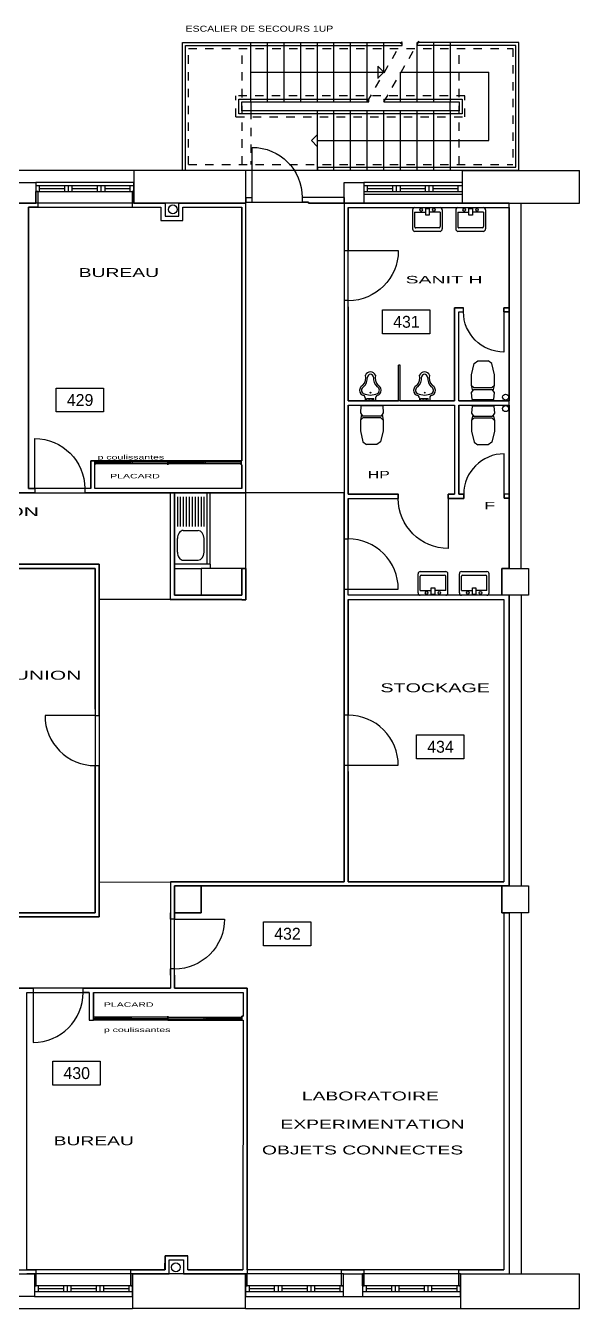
# Model space of a CAD drawing. Extents: x -18.1 to 64.5, y -16.7 to 10.4.
# Drawn here: x 26.16 to 35.48, y -11.18 to 10.39 of the extents above; entities that cross this region are included whole.
import ezdxf

# ---------------------------------------------------------------- set-up
doc = ezdxf.new("R2010")
doc.units = 0
doc.header["$MEASUREMENT"] = 0
doc.linetypes.add('_DASHED', pattern=[0.282222, 0.141111, -0.141111])
doc.linetypes.add('TRAIT_PLEIN', pattern=[0])
for name, color, linetype in [('CLOIS4', 2, 'TRAIT_PLEIN'), ('ESCALIERS', 3, 'TRAIT_PLEIN'), ('MURS', 7, 'TRAIT_PLEIN'), ('PORTE', 3, 'TRAIT_PLEIN'), ('SANITAIRE', 6, 'TRAIT_PLEIN'), ('SPACES', 150, 'TRAIT_PLEIN'), ('TEXTES', 6, 'TRAIT_PLEIN'), ('VITRE', 1, 'TRAIT_PLEIN')]:
    doc.layers.add(name, color=color, linetype=linetype)

msp = doc.modelspace()

# ---------------------------------------------------------------- linework, layer by layer
at = {"layer": 'CLOIS4'}
for p, q in [((26.361, 7.599), (26.331, 7.599)), ((26.331, 7.404), (26.331, 7.599)), ((26.361, 7.599), (26.361, 7.337)), ((27.981, 7.599), (27.951, 7.599)), ((27.951, 7.599), (27.951, 7.337)), ((27.981, 7.599), (27.981, 7.404)), ((26.011, 7.404), (26.331, 7.404)), ((26.204, 7.337), (26.206, 2.604)), ((26.361, 7.337), (26.204, 7.337)), ((26.361, 7.337), (27.951, 7.337)), ((27.951, 7.337), (28.436, 7.337)), ((27.981, 7.404), (28.506, 7.404)), ((28.436, 7.337), (28.436, 7.114)), ((28.506, 7.404), (28.506, 7.184)), ((28.735, 7.184), (28.735, 7.404)), ((28.735, 7.404), (29.866, 7.404)), ((28.805, 7.114), (28.805, 7.337)), ((28.805, 7.337), (29.796, 7.337)), ((29.796, 3.074), (29.796, 7.337)), ((29.866, 7.499), (29.971, 7.499)), ((29.866, 7.499), (29.866, 7.42)), ((29.866, 7.42), (29.971, 7.42)), ((29.866, 2.534), (29.866, 7.404)), ((29.971, 7.42), (29.971, 7.499)), ((30.917, 7.499), (30.812, 7.499)), ((30.812, 7.499), (30.812, 7.42)), ((30.917, 7.42), (30.812, 7.42)), ((31.516, 7.499), (30.917, 7.499)), ((30.917, 7.404), (30.917, 7.42)), ((31.851, 7.404), (30.917, 7.404)), ((31.516, 7.499), (31.516, 6.605)), ((31.516, 7.499), (31.516, 7.404)), ((34.296, 7.404), (31.851, 7.404)), ((34.296, 7.329), (34.296, 7.404)), ((28.506, 7.184), (28.735, 7.184)), ((31.587, 7.329), (31.587, 6.709)), ((31.587, 7.329), (34.296, 7.329)), ((28.436, 7.114), (28.805, 7.114)), ((31.587, 6.709), (31.587, 6.605)), ((31.516, 6.605), (31.587, 6.605)), ((31.517, 5.764), (31.517, 1.756)), ((31.587, 5.764), (31.517, 5.764)), ((31.587, 5.659), (31.587, 5.764)), ((31.587, 5.659), (31.587, 4.079)), ((33.376, 4.079), (33.376, 5.644)), ((33.376, 5.644), (33.526, 5.644)), ((33.526, 5.579), (33.526, 5.644)), ((34.206, 5.579), (34.206, 5.644)), ((34.206, 5.644), (34.296, 5.644)), ((34.296, 5.644), (34.296, 5.579)), ((33.446, 4.079), (33.446, 5.579)), ((33.446, 5.579), (33.526, 5.579)), ((34.296, 5.579), (34.206, 5.579)), ((32.462, 4.677), (32.432, 4.677)), ((32.432, 4.079), (32.432, 4.677)), ((32.462, 4.079), (32.462, 4.677)), ((31.587, 4.079), (32.432, 4.079)), ((31.587, 4.009), (31.587, 2.509)), ((31.587, 4.009), (33.376, 4.009)), ((32.462, 4.079), (33.376, 4.079)), ((33.376, 4.009), (33.376, 2.509)), ((33.446, 4.079), (34.296, 4.079)), ((33.446, 4.009), (34.296, 4.009)), ((33.446, 4.009), (33.446, 2.509)), ((34.296, 4.009), (34.296, 4.079)), ((27.253, 3.074), (27.323, 3.074)), ((27.253, 2.604), (27.253, 3.074)), ((27.323, 3.074), (27.323, 3.004)), ((29.783, 3.074), (29.796, 3.074)), ((29.783, 3.004), (29.783, 3.074)), ((27.323, 2.604), (27.323, 3.004)), ((29.783, 3.004), (29.796, 3.004)), ((29.796, 2.604), (29.796, 3.004)), ((26.208, 2.604), (26.206, 2.604)), ((26.206, 2.604), (26.312, 2.604)), ((26.208, 2.604), (26.312, 2.604)), ((26.312, 2.604), (26.312, 2.534)), ((27.253, 2.604), (27.153, 2.604)), ((27.153, 2.604), (27.153, 2.534)), ((29.796, 2.604), (27.323, 2.604)), ((26.312, 2.534), (26.031, 2.534)), ((26.208, 2.534), (26.136, 2.534)), ((27.258, 2.534), (27.153, 2.534)), ((29.796, 2.534), (27.258, 2.534)), ((28.661, 2.528), (28.591, 2.528)), ((28.591, 2.528), (28.591, 0.742)), ((28.661, 2.528), (28.661, 0.812)), ((29.866, 2.534), (29.796, 2.534)), ((31.587, 2.509), (32.43, 2.509)), ((31.587, 2.439), (31.587, 1.861)), ((31.587, 2.439), (32.325, 2.439)), ((32.325, 2.439), (32.43, 2.439)), ((32.43, 2.439), (32.43, 2.509)), ((33.27, 2.509), (33.376, 2.509)), ((33.27, 2.439), (33.27, 2.509)), ((33.531, 2.439), (33.27, 2.439)), ((33.375, 2.509), (33.376, 2.509)), ((33.446, 2.509), (33.446, 2.509)), ((33.446, 2.509), (33.531, 2.509)), ((33.531, 2.509), (33.531, 2.439)), ((34.296, 2.509), (34.211, 2.509)), ((34.211, 2.509), (34.211, 2.445)), ((34.296, 2.445), (34.211, 2.445)), ((34.296, 2.509), (34.296, 2.445)), ((31.587, 1.756), (31.517, 1.756)), ((31.587, 1.861), (31.587, 1.756)), ((27.396, 1.334), (20.439, 1.334)), ((27.396, -1.106), (27.396, 1.334)), ((29.261, 1.334), (29.261, 1.264)), ((27.326, 1.264), (24.825, 1.264)), ((27.326, -1.106), (27.326, 1.264)), ((29.866, 1.264), (29.111, 1.264)), ((29.796, 0.812), (29.796, 1.264)), ((29.796, 1.264), (29.866, 1.264)), ((29.866, 0.735), (29.866, 1.264)), ((31.517, 0.811), (31.517, 0.916)), ((31.517, 0.916), (31.587, 0.916)), ((31.587, 0.814), (31.587, 0.916)), ((28.591, 0.742), (29.796, 0.742)), ((28.661, 0.812), (29.796, 0.812)), ((29.796, 0.735), (29.796, 0.742)), ((29.796, 0.735), (29.866, 0.735)), ((31.517, 0.811), (31.517, -1.101)), ((34.296, 0.814), (31.587, 0.814)), ((31.587, 0.741), (31.587, -1.101)), ((31.587, 0.741), (34.206, 0.741)), ((34.206, 0.741), (34.206, -4.006)), ((34.296, -4.076), (34.296, 0.814)), ((27.326, -1.106), (27.326, -1.211)), ((27.326, -1.211), (27.396, -1.211)), ((27.396, -1.211), (27.396, -1.106)), ((31.517, -1.101), (31.517, -1.206)), ((31.587, -1.206), (31.517, -1.206)), ((31.587, -1.101), (31.587, -1.206)), ((27.326, -2.156), (27.326, -2.051)), ((27.326, -2.051), (27.396, -2.051)), ((27.326, -4.526), (27.326, -2.156)), ((27.396, -2.156), (27.396, -2.051)), ((27.396, -4.596), (27.396, -2.156)), ((31.517, -2.151), (31.517, -2.047)), ((31.517, -2.047), (31.587, -2.047)), ((31.517, -2.151), (31.517, -4.006)), ((31.587, -2.151), (31.587, -2.047)), ((31.587, -2.151), (31.587, -4.006)), ((28.594, -4.006), (31.517, -4.006)), ((28.594, -4.006), (28.594, -4.526)), ((34.296, -4.076), (28.661, -4.076)), ((28.661, -4.076), (28.661, -4.631)), ((31.587, -4.006), (34.206, -4.006)), ((24.825, -4.526), (27.326, -4.526)), ((28.594, -4.631), (28.594, -4.526)), ((20.442, -4.596), (27.396, -4.596)), ((28.661, -4.631), (28.594, -4.631)), ((34.296, -4.535), (34.206, -4.535)), ((34.206, -4.535), (34.206, -10.526)), ((34.296, -4.535), (34.296, -10.596)), ((28.664, -5.471), (28.594, -5.471)), ((28.594, -5.576), (28.594, -5.471)), ((28.594, -5.576), (28.594, -5.796)), ((28.664, -5.576), (28.664, -5.471)), ((28.664, -5.576), (28.664, -5.796)), ((26.008, -5.796), (26.285, -5.796)), ((26.285, -5.796), (26.285, -5.866)), ((27.126, -5.796), (28.594, -5.796)), ((27.126, -5.866), (27.126, -5.796)), ((28.664, -5.796), (29.886, -5.796)), ((29.886, -5.796), (29.886, -10.596)), ((26.181, -10.526), (26.181, -5.866)), ((26.181, -5.866), (26.285, -5.866)), ((27.229, -5.866), (27.126, -5.866)), ((27.229, -5.866), (27.229, -6.334)), ((27.299, -5.866), (29.816, -5.866)), ((27.299, -5.866), (27.299, -6.264)), ((29.816, -5.866), (29.816, -6.264)), ((27.229, -6.334), (27.299, -6.334)), ((27.299, -6.264), (27.299, -6.264)), ((27.299, -6.264), (27.299, -6.334)), ((29.799, -6.264), (29.816, -6.264)), ((29.799, -6.334), (29.799, -6.264)), ((29.799, -6.334), (29.816, -6.334)), ((29.816, -6.334), (29.815, -10.526)), ((28.503, -10.528), (28.504, -10.291)), ((28.504, -10.291), (28.886, -10.291)), ((28.888, -10.526), (28.888, -10.291)), ((25.956, -10.526), (26.336, -10.526)), ((27.929, -10.526), (26.336, -10.526)), ((26.336, -10.796), (26.336, -10.526)), ((27.926, -10.528), (28.503, -10.528)), ((27.926, -10.796), (27.926, -10.528)), ((28.574, -10.361), (28.816, -10.361)), ((28.574, -10.597), (28.574, -10.361)), ((28.816, -10.361), (28.816, -10.596)), ((28.888, -10.526), (29.815, -10.526)), ((31.476, -10.526), (29.888, -10.526)), ((31.476, -10.526), (31.856, -10.526)), ((31.476, -10.796), (31.476, -10.526)), ((33.446, -10.526), (31.856, -10.526)), ((31.856, -10.796), (31.856, -10.526)), ((33.446, -10.796), (33.446, -10.526)), ((33.446, -10.526), (34.206, -10.526)), ((25.986, -10.596), (26.306, -10.596)), ((26.306, -10.596), (26.306, -10.796)), ((27.956, -10.796), (27.956, -10.596)), ((27.956, -10.596), (28.574, -10.597)), ((28.504, -10.597), (28.574, -10.597)), ((28.816, -10.596), (29.856, -10.596)), ((29.856, -10.596), (29.856, -10.796)), ((29.886, -10.796), (29.886, -10.602)), ((31.506, -10.596), (31.826, -10.596)), ((31.506, -10.796), (31.506, -10.596)), ((31.826, -10.796), (31.826, -10.596)), ((33.476, -10.796), (33.476, -10.596)), ((33.476, -10.596), (34.296, -10.596)), ((26.306, -10.796), (26.336, -10.796)), ((27.926, -10.796), (27.956, -10.796)), ((29.856, -10.796), (29.886, -10.796)), ((31.476, -10.796), (31.506, -10.796)), ((31.826, -10.796), (31.856, -10.796)), ((33.446, -10.796), (33.476, -10.796))]:
    msp.add_line(p, q, dxfattribs=at)
for centre, major_axis, start_param, end_param in [((34.235, 4.142), (0.0354, 0.0354), 0.785398, 7.068583), ((34.235, 3.949), (0.0354, 0.0354), 0.785398, 7.068583), ((28.686, -10.486), (-0.053, 0.053), -0.785398, 5.497787)]:
    msp.add_ellipse(centre, major_axis=major_axis, ratio=1, start_param=start_param, end_param=end_param, dxfattribs=at)
at = {"layer": 'ESCALIERS'}
for p, q in [((28.798, 10.104), (32.493, 10.104)), ((28.798, 7.956), (28.798, 10.104)), ((28.848, 10.054), (32.493, 10.054)), ((28.848, 7.956), (28.848, 10.054)), ((29.947, 9.104), (29.947, 10.104)), ((30.227, 9.104), (30.227, 10.104)), ((30.507, 9.104), (30.507, 10.104)), ((30.787, 9.104), (30.787, 10.104)), ((31.067, 9.104), (31.067, 10.104)), ((31.347, 9.104), (31.347, 10.104)), ((31.627, 9.104), (31.627, 10.104)), ((31.907, 9.104), (31.907, 10.104)), ((32.187, 9.604), (32.187, 10.104)), ((32.493, 10.054), (32.493, 10.104)), ((32.747, 9.104), (32.747, 10.104)), ((32.747, 10.104), (32.747, 10.054)), ((34.457, 10.104), (32.747, 10.104)), ((34.407, 10.054), (32.747, 10.054)), ((33.027, 9.104), (33.027, 10.104)), ((33.307, 9.104), (33.307, 10.104)), ((34.407, 8.006), (34.407, 10.054)), ((34.457, 7.956), (34.457, 10.104)), ((32.083, 9.708), (32.083, 9.5)), ((29.947, 9.604), (32.187, 9.604)), ((32.467, 9.104), (32.467, 9.604)), ((32.467, 9.604), (33.951, 9.604)), ((33.951, 8.454), (33.951, 9.604)), ((29.748, 9.154), (31.931, 9.154)), ((29.748, 8.904), (29.748, 9.154)), ((29.798, 9.104), (31.931, 9.104)), ((29.798, 8.954), (29.798, 9.104)), ((29.798, 8.954), (29.798, 9.104)), ((29.798, 9.104), (29.948, 9.104)), ((29.948, 9.104), (29.948, 8.954)), ((31.931, 9.104), (31.931, 9.154)), ((32.187, 9.154), (32.187, 9.104)), ((32.187, 9.154), (33.503, 9.154)), ((32.187, 9.104), (33.453, 9.104)), ((33.303, 8.954), (33.303, 9.104)), ((33.303, 9.104), (33.453, 9.104)), ((33.453, 9.104), (33.453, 8.954)), ((33.453, 9.104), (33.453, 8.954)), ((33.503, 9.154), (33.503, 8.904)), ((33.503, 8.904), (29.748, 8.904)), ((33.453, 8.954), (29.798, 8.954)), ((29.948, 8.954), (29.798, 8.954)), ((31.067, 7.954), (31.067, 8.954)), ((31.347, 7.954), (31.347, 8.954)), ((31.627, 7.954), (31.627, 8.954)), ((31.907, 7.954), (31.907, 8.954)), ((32.187, 7.954), (32.187, 8.954)), ((32.467, 7.954), (32.467, 8.954)), ((32.747, 7.954), (32.747, 8.954)), ((33.027, 7.954), (33.027, 8.954)), ((33.453, 8.954), (33.303, 8.954)), ((33.307, 7.954), (33.307, 8.954)), ((30.966, 8.454), (31.071, 8.558)), ((30.966, 8.454), (31.071, 8.349)), ((31.067, 8.454), (33.951, 8.454)), ((31.067, 8.006), (31.067, 7.956)), ((31.067, 8.006), (34.407, 8.006)), ((31.067, 7.956), (34.457, 7.956))]:
    msp.add_line(p, q, dxfattribs=at)
at = {"layer": 'ESCALIERS', "linetype": '_DASHED'}
for p, q in [((28.898, 10.004), (34.358, 10.004)), ((28.898, 8.054), (28.898, 10.004)), ((29.8, 8.053), (29.8, 10.004)), ((31.907, 9.104), (32.493, 10.119)), ((32.187, 9.104), (32.778, 10.128)), ((33.453, 8.054), (33.453, 10.004)), ((34.358, 10.004), (34.358, 8.054)), ((32.187, 9.604), (32.044, 9.747)), ((32.187, 9.604), (32.043, 9.46)), ((33.548, 9.208), (29.698, 9.208)), ((29.698, 8.854), (29.698, 9.208)), ((33.548, 8.854), (33.548, 9.208)), ((29.698, 8.854), (33.55, 8.854)), ((29.948, 8.954), (29.948, 8.053)), ((28.898, 8.054), (34.358, 8.054))]:
    msp.add_line(p, q, dxfattribs=at)
at = {"layer": 'MURS'}
for p, q in [((27.981, 7.954), (24.361, 7.954)), ((27.981, 7.954), (27.981, 7.404)), ((29.866, 7.954), (27.981, 7.954)), ((29.866, 7.399), (29.866, 7.954)), ((33.501, 7.954), (29.87, 7.954)), ((33.501, 7.954), (33.501, 7.404)), ((33.501, 7.954), (35.476, 7.954)), ((35.476, 7.404), (35.476, 7.954)), ((26.011, 7.749), (26.331, 7.749)), ((26.331, 7.749), (26.331, 7.404)), ((27.981, 7.749), (26.331, 7.749)), ((27.981, 7.404), (27.981, 7.749)), ((31.516, 7.749), (31.851, 7.749)), ((31.516, 7.404), (31.516, 7.749)), ((31.851, 7.749), (31.851, 7.404)), ((33.501, 7.749), (31.851, 7.749)), ((33.501, 7.549), (31.851, 7.549)), ((29.866, 7.404), (12.501, 7.404)), ((31.516, 7.404), (35.476, 7.404)), ((33.501, 7.404), (35.476, 7.404)), ((34.296, 1.264), (34.296, 7.404)), ((34.496, 1.264), (34.496, 7.404)), ((28.661, 0.814), (28.661, 1.264)), ((28.661, 1.264), (29.111, 1.264)), ((29.111, 1.264), (29.111, 0.814)), ((34.17, 0.814), (34.17, 1.264)), ((34.17, 1.264), (34.62, 1.264)), ((34.296, 1.264), (34.496, 1.264)), ((34.62, 1.264), (34.62, 0.814)), ((29.111, 0.814), (28.661, 0.814)), ((34.62, 0.814), (34.17, 0.814)), ((34.496, 0.814), (34.296, 0.814)), ((34.296, 0.814), (34.296, -4.076)), ((34.496, 0.814), (34.496, -4.076)), ((28.661, -4.526), (28.661, -4.076)), ((28.661, -4.076), (29.111, -4.076)), ((29.111, -4.076), (29.111, -4.526)), ((34.17, -4.526), (34.17, -4.076)), ((34.17, -4.076), (34.62, -4.076)), ((34.296, -4.076), (34.496, -4.076)), ((34.62, -4.076), (34.62, -4.526)), ((29.111, -4.526), (28.661, -4.526)), ((34.62, -4.526), (34.17, -4.526)), ((34.496, -4.525), (34.296, -4.525)), ((34.296, -4.525), (34.296, -10.596)), ((34.496, -4.525), (34.496, -10.596)), ((26.336, -10.526), (26.181, -10.526)), ((25.986, -10.596), (26.306, -10.596)), ((26.306, -10.596), (26.181, -10.596)), ((26.306, -10.596), (26.306, -10.976)), ((27.956, -10.596), (26.306, -10.596)), ((27.956, -10.596), (27.956, -11.176)), ((29.856, -10.596), (27.956, -10.596)), ((27.956, -10.976), (27.956, -10.596)), ((27.956, -10.976), (27.956, -10.596)), ((29.856, -11.176), (29.856, -10.596)), ((29.856, -10.596), (29.856, -10.976)), ((31.506, -10.596), (29.856, -10.596)), ((31.506, -10.596), (31.826, -10.596)), ((31.506, -10.976), (31.506, -10.596)), ((31.826, -10.596), (31.826, -10.976)), ((33.476, -10.596), (31.826, -10.596)), ((33.476, -10.976), (33.476, -10.596)), ((33.476, -10.596), (33.476, -11.176)), ((33.476, -10.596), (35.476, -10.596)), ((34.296, -10.596), (34.496, -10.596)), ((35.476, -11.176), (35.476, -10.596)), ((26.306, -10.976), (25.986, -10.976)), ((26.306, -10.976), (27.956, -10.976)), ((29.856, -10.976), (31.506, -10.976)), ((31.506, -10.976), (31.826, -10.976)), ((31.826, -10.976), (33.476, -10.976)), ((24.336, -11.176), (27.956, -11.176)), ((29.856, -11.176), (27.956, -11.176)), ((29.856, -11.176), (33.479, -11.176)), ((33.476, -11.176), (35.476, -11.176))]:
    msp.add_line(p, q, dxfattribs=at)
msp.add_ellipse((28.635, 7.298), major_axis=(-0.053, 0.053), ratio=1, start_param=-0.785398, end_param=5.497787, dxfattribs=at)
at = {"layer": 'PORTE'}
for p, q in [((29.971, 7.499), (29.971, 8.341)), ((31.587, 6.605), (32.428, 6.605)), ((34.206, 5.579), (34.206, 4.899)), ((26.312, 2.604), (26.312, 3.445)), ((28.553, 3.074), (27.323, 3.074)), ((28.553, 3.048), (27.323, 3.048)), ((28.553, 3.023), (27.323, 3.023)), ((27.351, 3.023), (27.351, 3.048)), ((27.925, 3.035), (27.351, 3.035)), ((27.925, 3.023), (27.925, 3.074)), ((27.952, 3.074), (27.952, 3.023)), ((28.526, 3.061), (27.952, 3.061)), ((28.526, 3.074), (28.526, 3.048)), ((28.553, 3.004), (28.553, 3.074)), ((28.553, 3.074), (28.553, 3.004)), ((29.783, 3.074), (28.553, 3.074)), ((29.783, 3.048), (28.553, 3.048)), ((29.783, 3.023), (28.553, 3.023)), ((28.581, 3.023), (28.581, 3.048)), ((29.155, 3.035), (28.581, 3.035)), ((29.155, 3.023), (29.155, 3.074)), ((29.182, 3.074), (29.182, 3.023)), ((29.756, 3.061), (29.182, 3.061)), ((29.756, 3.074), (29.756, 3.048)), ((34.211, 2.445), (34.211, 3.19)), ((33.27, 2.439), (33.27, 1.598)), ((31.587, 0.916), (32.428, 0.916)), ((27.326, -1.211), (26.485, -1.211)), ((31.587, -2.047), (32.428, -2.047)), ((28.661, -4.631), (29.505, -4.631)), ((26.285, -5.866), (26.285, -6.707)), ((28.549, -6.282), (27.299, -6.282)), ((28.549, -6.308), (27.299, -6.308)), ((28.549, -6.334), (27.299, -6.334)), ((27.327, -6.282), (27.327, -6.308)), ((27.91, -6.295), (27.327, -6.295)), ((27.91, -6.282), (27.91, -6.334)), ((27.938, -6.334), (27.938, -6.282)), ((28.521, -6.321), (27.938, -6.321)), ((28.521, -6.334), (28.521, -6.308)), ((28.549, -6.334), (28.549, -6.264)), ((28.549, -6.264), (28.549, -6.334)), ((28.549, -6.282), (29.799, -6.282)), ((28.549, -6.308), (29.799, -6.308)), ((28.549, -6.334), (29.799, -6.334)), ((28.577, -6.334), (28.577, -6.308)), ((28.577, -6.321), (29.16, -6.321)), ((29.16, -6.334), (29.16, -6.282)), ((29.188, -6.282), (29.188, -6.334)), ((29.188, -6.295), (29.771, -6.295)), ((29.771, -6.282), (29.771, -6.308))]:
    msp.add_line(p, q, dxfattribs=at)
at = {"layer": 'PORTE', "extrusion": (0, 0, -1)}
for centre, major_axis, start_param, end_param in [((29.971, 7.499), (0.595, 0.595), -0.785398, 0.785398), ((31.587, 6.605), (-0.595, 0.595), 2.356195, 3.926991), ((34.206, 5.579), (0.481, 0.481), 2.356195, 3.926991), ((26.312, 2.604), (0.595, 0.595), -0.785398, 0.785398), ((33.27, 2.439), (0.595, 0.595), 2.356195, 3.926991), ((28.664, -4.631), (0.595, 0.595), 0.785398, 2.356195)]:
    msp.add_ellipse(centre, major_axis=major_axis, ratio=1, start_param=start_param, end_param=end_param, dxfattribs=at)
at = {"layer": 'PORTE'}
for centre, major_axis, start_param, end_param in [((34.211, 2.509), (-0.481, 0.481), -0.785398, 0.785398), ((31.587, 0.916), (0.595, 0.595), 5.497787, 7.068584), ((27.326, -1.211), (-0.595, 0.595), 0.785398, 2.356195), ((31.587, -2.047), (0.595, 0.595), 5.497787, 7.068584), ((26.285, -5.866), (-0.595, 0.595), 2.356195, 3.926991)]:
    msp.add_ellipse(centre, major_axis=major_axis, ratio=1, start_param=start_param, end_param=end_param, dxfattribs=at)
at = {"layer": 'SANITAIRE'}
for p, q in [((32.669, 7.289), (32.669, 6.969)), ((32.704, 7.329), (33.133, 7.329)), ((32.704, 7.249), (32.704, 7.009)), ((32.704, 7.249), (32.89, 7.249)), ((32.89, 7.201), (32.89, 7.313)), ((32.89, 7.313), (32.947, 7.313)), ((32.947, 7.201), (32.89, 7.201)), ((32.947, 7.313), (32.947, 7.201)), ((33.133, 7.249), (32.947, 7.249)), ((33.133, 7.249), (33.133, 7.009)), ((33.169, 7.289), (33.169, 6.969)), ((33.397, 7.289), (33.397, 6.969)), ((33.432, 7.329), (33.861, 7.329)), ((33.432, 7.249), (33.432, 7.009)), ((33.432, 7.249), (33.618, 7.249)), ((33.618, 7.201), (33.618, 7.313)), ((33.618, 7.313), (33.675, 7.313)), ((33.675, 7.201), (33.618, 7.201)), ((33.675, 7.313), (33.675, 7.201)), ((33.861, 7.249), (33.675, 7.249)), ((33.861, 7.249), (33.861, 7.009)), ((33.897, 7.289), (33.897, 6.969)), ((33.133, 6.929), (32.704, 6.929)), ((33.115, 6.989), (32.722, 6.989)), ((33.861, 6.929), (33.432, 6.929)), ((33.843, 6.989), (33.45, 6.989)), ((33.706, 4.705), (33.767, 4.751)), ((33.767, 4.751), (33.942, 4.751)), ((34.002, 4.705), (33.942, 4.751)), ((33.663, 4.518), (33.706, 4.705)), ((34.045, 4.518), (34.002, 4.705)), ((33.663, 4.339), (33.663, 4.518)), ((33.681, 4.246), (33.663, 4.339)), ((33.663, 4.339), (33.701, 4.302)), ((34.045, 4.339), (34.008, 4.302)), ((34.027, 4.246), (34.045, 4.339)), ((34.045, 4.339), (34.045, 4.518)), ((31.872, 4.128), (31.872, 4.079)), ((31.899, 4.079), (31.899, 4.122)), ((31.899, 4.122), (32.02, 4.122)), ((31.932, 4.122), (31.932, 4.079)), ((31.987, 4.122), (31.987, 4.079)), ((32.02, 4.079), (32.02, 4.122)), ((32.047, 4.128), (32.047, 4.079)), ((32.783, 4.128), (32.783, 4.079)), ((32.81, 4.079), (32.81, 4.122)), ((32.81, 4.122), (32.93, 4.122)), ((32.843, 4.122), (32.843, 4.079)), ((32.898, 4.122), (32.898, 4.079)), ((32.93, 4.079), (32.93, 4.122)), ((32.958, 4.128), (32.958, 4.079)), ((33.663, 4.218), (33.7, 4.273)), ((33.671, 4.1), (33.663, 4.218)), ((33.671, 4.1), (34.037, 4.1)), ((33.7, 4.273), (34.009, 4.273)), ((33.701, 4.302), (34.008, 4.302)), ((34.045, 4.218), (34.009, 4.273)), ((34.037, 4.1), (34.045, 4.218)), ((31.8, 3.996), (31.792, 3.877)), ((32.166, 3.996), (31.8, 3.996)), ((31.872, 4.079), (31.899, 4.079)), ((31.932, 4.094), (31.987, 4.094)), ((31.932, 4.079), (31.987, 4.079)), ((32.047, 4.079), (32.02, 4.079)), ((32.166, 3.996), (32.174, 3.877)), ((32.783, 4.079), (32.81, 4.079)), ((32.843, 4.094), (32.898, 4.094)), ((32.843, 4.079), (32.898, 4.079)), ((32.958, 4.079), (32.93, 4.079)), ((33.671, 3.99), (33.663, 3.872)), ((34.037, 3.99), (33.671, 3.99)), ((34.037, 3.99), (34.045, 3.872)), ((31.792, 3.877), (31.828, 3.823)), ((31.81, 3.85), (31.792, 3.756)), ((31.792, 3.756), (31.83, 3.794)), ((31.792, 3.756), (31.792, 3.578)), ((32.138, 3.823), (31.828, 3.823)), ((32.136, 3.794), (31.83, 3.794)), ((32.174, 3.756), (32.136, 3.794)), ((32.174, 3.877), (32.138, 3.823)), ((32.156, 3.85), (32.174, 3.756)), ((32.174, 3.756), (32.174, 3.578)), ((33.663, 3.872), (33.7, 3.817)), ((33.681, 3.844), (33.663, 3.751)), ((33.663, 3.751), (33.701, 3.788)), ((33.663, 3.751), (33.663, 3.572)), ((34.009, 3.817), (33.7, 3.817)), ((34.008, 3.788), (33.701, 3.788)), ((34.045, 3.751), (34.008, 3.788)), ((34.045, 3.872), (34.009, 3.817)), ((34.027, 3.844), (34.045, 3.751)), ((34.045, 3.751), (34.045, 3.572)), ((31.792, 3.578), (31.835, 3.39)), ((32.174, 3.578), (32.131, 3.39)), ((33.663, 3.572), (33.706, 3.385)), ((34.045, 3.572), (34.002, 3.385)), ((31.835, 3.39), (31.896, 3.345)), ((32.07, 3.345), (31.896, 3.345)), ((32.131, 3.39), (32.07, 3.345)), ((33.706, 3.385), (33.767, 3.339)), ((33.942, 3.339), (33.767, 3.339)), ((34.002, 3.385), (33.942, 3.339)), ((29.261, 2.534), (28.661, 2.534)), ((28.661, 2.534), (28.661, 1.334)), ((28.711, 2.467), (28.711, 1.967)), ((28.761, 2.467), (28.761, 1.967)), ((28.811, 2.467), (28.811, 1.967)), ((28.861, 2.467), (28.861, 1.967)), ((28.911, 2.467), (28.911, 1.967)), ((28.961, 2.467), (28.961, 1.967)), ((29.011, 2.467), (29.011, 1.967)), ((29.061, 2.467), (29.061, 1.967)), ((29.111, 2.467), (29.111, 1.967)), ((29.161, 1.967), (29.161, 2.467)), ((29.211, 1.334), (29.211, 2.534)), ((29.261, 1.334), (29.261, 2.534)), ((28.711, 1.534), (28.711, 1.767)), ((28.811, 1.901), (29.061, 1.901)), ((29.161, 1.534), (29.161, 1.767)), ((29.261, 1.334), (28.661, 1.334)), ((29.261, 1.334), (28.661, 1.334)), ((29.261, 1.334), (28.661, 1.334)), ((29.261, 1.334), (28.661, 1.334)), ((28.811, 1.401), (29.061, 1.401)), ((32.762, 0.851), (32.762, 1.171)), ((32.798, 1.211), (33.227, 1.211)), ((32.798, 0.891), (32.798, 1.131)), ((32.816, 1.151), (33.209, 1.151)), ((33.227, 0.891), (33.227, 1.131)), ((33.262, 0.851), (33.262, 1.171)), ((33.456, 0.851), (33.456, 1.171)), ((33.492, 1.211), (33.92, 1.211)), ((33.492, 0.891), (33.492, 1.131)), ((33.51, 1.151), (33.903, 1.151)), ((33.92, 0.891), (33.92, 1.131)), ((33.956, 0.851), (33.956, 1.171)), ((32.798, 0.891), (32.984, 0.891)), ((32.984, 0.827), (32.984, 0.939)), ((32.984, 0.939), (33.041, 0.939)), ((33.041, 0.939), (33.041, 0.827)), ((33.227, 0.891), (33.041, 0.891)), ((33.492, 0.891), (33.678, 0.891)), ((33.678, 0.827), (33.678, 0.939)), ((33.678, 0.939), (33.735, 0.939)), ((33.735, 0.939), (33.735, 0.827)), ((33.92, 0.891), (33.735, 0.891)), ((33.227, 0.811), (32.798, 0.811)), ((33.041, 0.827), (32.984, 0.827)), ((33.92, 0.811), (33.492, 0.811)), ((33.735, 0.827), (33.678, 0.827))]:
    msp.add_line(p, q, dxfattribs=at)
for centre in [(31.962, 4.217), (32.873, 4.217)]:
    msp.add_circle(centre, 0.0073, dxfattribs=at)
for centre, radius, start, end in [((31.96, 4.476), 0.0915, 22.7132, 157.0807), ((32.87, 4.476), 0.0915, 22.7132, 157.0807), ((31.869, 4.258), 0.0914, 112.5531, 156.0593), ((31.869, 4.258), 0.0602, 112.5528, 241.3243), ((31.69, 4.468), 0.191, 318.7876, 13.2319), ((31.69, 4.468), 0.22, 315.0883, 2.1277), ((31.96, 4.476), 0.0496, 0, 180), ((32.229, 4.468), 0.22, 177.8723, 224.9117), ((32.229, 4.468), 0.191, 166.7681, 221.2124), ((32.051, 4.258), 0.0602, 298.6757, 67.4472), ((32.051, 4.258), 0.0914, 23.9406, 67.4469), ((32.779, 4.258), 0.0914, 112.5531, 156.0593), ((32.779, 4.258), 0.0602, 112.5528, 241.3243), ((32.601, 4.468), 0.191, 318.7876, 13.2319), ((32.601, 4.468), 0.22, 315.0883, 2.1277), ((32.87, 4.476), 0.0496, 0, 180), ((33.14, 4.468), 0.22, 177.8723, 224.9117), ((33.14, 4.468), 0.191, 166.7681, 221.2124), ((32.961, 4.258), 0.0602, 298.6757, 67.4472), ((32.961, 4.258), 0.0914, 23.9406, 67.4469), ((31.869, 4.258), 0.0918, 156.0596, 242.3165), ((31.823, 4.128), 0.049, 0.1549, 86.2177), ((31.96, 4.446), 0.269, 243.5367, 296.4633), ((32.096, 4.128), 0.049, 93.7823, 179.8451), ((32.051, 4.258), 0.0918, 297.6835, 23.9404), ((32.779, 4.258), 0.0918, 156.0596, 242.3165), ((32.733, 4.128), 0.049, 0.1549, 86.2177), ((32.87, 4.446), 0.269, 243.5367, 296.4633), ((33.007, 4.128), 0.049, 93.7823, 179.8451), ((32.961, 4.258), 0.0918, 297.6835, 23.9404)]:
    msp.add_arc(centre, radius, start, end, dxfattribs=at)
for centre, major_axis, ratio, start_param, end_param in [((32.704, 7.289), (0, 0.04), 0.892858, 0, 1.570796), ((32.812, 7.289), (0, 0.024), 0.892857, 3.141593, 9.424778), ((33.026, 7.289), (0, 0.024), 0.892857, 3.141593, 9.424778), ((33.133, 7.289), (0, 0.04), 0.892858, -1.570796, 0), ((33.432, 7.289), (0, 0.04), 0.892858, 0, 1.570796), ((33.539, 7.289), (0, 0.024), 0.892857, 3.141593, 9.424778), ((33.754, 7.289), (0, 0.024), 0.892857, 3.141593, 9.424778), ((33.861, 7.289), (0, 0.04), 0.892858, -1.570796, 0), ((32.704, 6.969), (0, 0.04), 0.892858, 1.570796, 3.141593), ((32.722, 7.009), (0, 0.02), 0.892857, 1.570796, 3.141593), ((33.115, 7.009), (0, 0.02), 0.892857, 3.141593, 4.712389), ((33.133, 6.969), (0, 0.04), 0.892858, 3.141593, 4.712389), ((33.432, 6.969), (0, 0.04), 0.892858, 1.570796, 3.141593), ((33.45, 7.009), (0, 0.02), 0.892857, 1.570796, 3.141593), ((33.843, 7.009), (0, 0.02), 0.892857, 3.141593, 4.712389), ((33.861, 6.969), (0, 0.04), 0.892858, 3.141593, 4.712389), ((28.811, 1.767), (0, 0.133), 0.75, -0.000001, 1.570796), ((29.061, 1.767), (0, 0.133), 0.75, -1.570796, 0), ((28.811, 1.534), (0, 0.133), 0.75, 1.570796, 3.141593), ((29.061, 1.534), (0, 0.133), 0.75, 3.141593, 4.712389), ((32.798, 1.171), (0, 0.04), 0.892858, 0, 1.570796), ((32.816, 1.131), (0, 0.02), 0.892857, 0, 1.570796), ((33.209, 1.131), (0, 0.02), 0.892857, -1.570796, 0), ((33.227, 1.171), (0, 0.04), 0.892858, -1.570796, 0), ((33.492, 1.171), (0, 0.04), 0.892858, 0, 1.570796), ((33.51, 1.131), (0, 0.02), 0.892857, 0, 1.570796), ((33.903, 1.131), (0, 0.02), 0.892857, -1.570796, 0), ((33.92, 1.171), (0, 0.04), 0.892858, -1.570796, 0), ((32.798, 0.851), (0, 0.04), 0.892858, 1.570796, 3.141593), ((33.227, 0.851), (0, 0.04), 0.892858, 3.141593, 4.712389), ((33.492, 0.851), (0, 0.04), 0.892858, 1.570796, 3.141593), ((33.92, 0.851), (0, 0.04), 0.892858, 3.141593, 4.712389)]:
    msp.add_ellipse(centre, major_axis=major_axis, ratio=ratio, start_param=start_param, end_param=end_param, dxfattribs=at)
for centre in [(32.905, 0.851), (33.119, 0.851), (33.599, 0.851), (33.813, 0.851)]:
    msp.add_ellipse(centre, major_axis=(0, 0.024), ratio=0.892857, dxfattribs=at)
at = {"layer": 'SPACES'}
for points in [[(18.191, 2.534), (28.591, 2.534), (28.591, 0.742), (29.796, 0.742), (29.796, 0.735), (29.866, 0.735), (29.866, 1.264), (29.796, 1.264), (29.796, 0.812), (28.661, 0.812), (28.661, 2.534), (29.866, 2.534), (29.866, 7.42), (30.917, 7.42), (30.917, 7.404), (31.516, 7.404), (31.517, -4.006), (28.594, -4.006), (28.594, -5.796), (18.19, -5.796)], [(26.204, 7.337), (28.436, 7.337), (28.436, 7.114), (28.805, 7.114), (28.805, 7.337), (29.796, 7.337), (29.796, 3.074), (29.783, 3.074), (29.783, 3.004), (29.796, 3.004), (29.796, 2.604), (27.323, 2.604), (27.323, 3.074), (27.253, 3.074), (27.253, 2.604), (26.206, 2.604), (26.206, 7.337)], [(31.587, 7.329), (34.296, 7.329), (34.296, 5.644), (34.206, 5.644), (34.206, 5.579), (34.296, 5.579), (34.296, 4.079), (33.446, 4.079), (33.446, 5.579), (33.525, 5.579), (33.526, 5.644), (33.376, 5.644), (33.376, 4.079), (32.462, 4.08), (31.587, 4.079), (31.587, 7.329)], [(31.587, 4.009), (33.376, 4.009), (33.376, 2.509), (33.27, 2.509), (33.27, 2.439), (33.531, 2.439), (33.53, 2.509), (33.446, 2.509), (33.446, 4.009), (34.296, 4.009), (34.296, 2.509), (34.211, 2.509), (34.211, 2.445), (34.296, 2.445), (34.296, 1.264), (34.17, 1.264), (34.17, 0.814), (31.587, 0.814), (31.587, 2.439), (32.429, 2.439), (32.429, 2.509), (31.587, 2.509), (31.587, 4.009)], [(28.661, 2.534), (28.661, 0.812), (29.796, 0.812), (29.796, 1.264), (29.866, 1.264), (29.866, 0.735), (29.796, 0.735), (29.796, 0.742), (28.591, 0.742), (27.396, 0.742), (27.396, -4.012), (27.396, -4.012), (31.517, -4.006), (31.516, 2.534), (31.516, 2.534), (28.661, 2.534)], [(29.866, 2.534), (28.661, 2.534), (28.661, 0.814), (29.796, 0.812), (29.796, 1.264), (29.866, 1.264), (29.866, 2.534)], [(19.04, -0.066), (20.439, 1.334), (27.396, 1.334), (27.396, -4.596), (20.442, -4.596), (19.04, -3.195), (19.04, -0.066)], [(24.825, 1.264), (27.326, 1.264), (27.326, -4.526), (24.825, -4.526), (24.825, 1.264)], [(31.587, 0.741), (34.206, 0.741), (34.206, -4.006), (31.587, -4.006), (31.587, 0.741)], [(29.111, -4.076), (34.17, -4.076), (34.17, -4.526), (34.206, -4.526), (34.206, -10.526), (29.886, -10.526), (29.888, -5.796), (28.664, -5.796), (28.661, -4.526), (29.111, -4.525), (29.111, -4.076)], [(26.181, -5.866), (27.229, -5.866), (27.229, -6.334), (27.299, -6.334), (27.299, -5.866), (29.816, -5.866), (29.816, -6.264), (29.799, -6.264), (29.799, -6.334), (29.816, -6.334), (29.815, -10.526), (28.888, -10.526), (28.888, -10.291), (28.504, -10.291), (28.504, -10.528), (26.181, -10.526), (26.181, -5.866)]]:
    msp.add_lwpolyline(points, dxfattribs=at)
at = {"layer": 'TEXTES'}
for points in [[(32.163, 5.609), (32.961, 5.609), (32.961, 5.207), (32.163, 5.207)], [(26.672, 4.294), (27.47, 4.294), (27.47, 3.893), (26.672, 3.893)], [(32.735, -1.535), (33.533, -1.535), (33.533, -1.936), (32.735, -1.936)], [(30.161, -4.678), (30.959, -4.678), (30.959, -5.08), (30.161, -5.08)], [(26.615, -7.021), (27.413, -7.021), (27.413, -7.423), (26.615, -7.423)]]:
    msp.add_lwpolyline(points, close=True, dxfattribs=at)
at = {"layer": 'VITRE'}
for p, q in [((26.331, 7.699), (27.981, 7.699)), ((26.331, 7.599), (27.981, 7.599)), ((26.393, 7.599), (26.393, 7.699)), ((26.393, 7.649), (26.818, 7.649)), ((26.818, 7.599), (26.818, 7.699)), ((26.881, 7.599), (26.881, 7.699)), ((26.944, 7.599), (26.944, 7.699)), ((26.944, 7.649), (27.368, 7.649)), ((27.368, 7.599), (27.368, 7.699)), ((27.431, 7.599), (27.431, 7.699)), ((27.494, 7.599), (27.494, 7.699)), ((27.494, 7.649), (27.918, 7.649)), ((27.918, 7.599), (27.918, 7.699)), ((31.851, 7.699), (33.501, 7.699)), ((31.851, 7.599), (33.501, 7.599)), ((31.913, 7.599), (31.913, 7.699)), ((31.913, 7.649), (32.338, 7.649)), ((32.338, 7.599), (32.338, 7.699)), ((32.401, 7.599), (32.401, 7.699)), ((32.464, 7.599), (32.464, 7.699)), ((32.464, 7.649), (32.888, 7.649)), ((32.888, 7.599), (32.888, 7.699)), ((32.951, 7.599), (32.951, 7.699)), ((33.014, 7.599), (33.014, 7.699)), ((33.014, 7.649), (33.438, 7.649)), ((33.438, 7.599), (33.438, 7.699)), ((27.956, -10.796), (26.306, -10.796)), ((27.956, -10.896), (26.306, -10.896)), ((26.368, -10.796), (26.368, -10.896)), ((26.793, -10.846), (26.368, -10.846)), ((26.793, -10.796), (26.793, -10.896)), ((26.856, -10.796), (26.856, -10.896)), ((26.919, -10.796), (26.919, -10.896)), ((27.343, -10.846), (26.919, -10.846)), ((27.343, -10.796), (27.343, -10.896)), ((27.406, -10.796), (27.406, -10.896)), ((27.469, -10.796), (27.469, -10.896)), ((27.893, -10.846), (27.469, -10.846)), ((27.893, -10.796), (27.893, -10.896)), ((31.506, -10.796), (29.856, -10.796)), ((31.507, -10.896), (29.856, -10.896)), ((29.919, -10.796), (29.919, -10.896)), ((30.343, -10.846), (29.919, -10.846)), ((30.343, -10.796), (30.343, -10.896)), ((30.406, -10.796), (30.406, -10.896)), ((30.469, -10.796), (30.469, -10.896)), ((30.894, -10.846), (30.469, -10.846)), ((30.894, -10.796), (30.894, -10.896)), ((30.956, -10.796), (30.956, -10.896)), ((31.019, -10.796), (31.019, -10.896)), ((31.444, -10.846), (31.019, -10.846)), ((31.444, -10.796), (31.444, -10.896)), ((33.476, -10.796), (31.826, -10.796)), ((33.477, -10.896), (31.826, -10.896)), ((31.889, -10.796), (31.889, -10.896)), ((32.313, -10.846), (31.889, -10.846)), ((32.313, -10.796), (32.313, -10.896)), ((32.376, -10.796), (32.376, -10.896)), ((32.439, -10.796), (32.439, -10.896)), ((32.864, -10.846), (32.439, -10.846)), ((32.864, -10.796), (32.864, -10.896)), ((32.926, -10.796), (32.926, -10.896)), ((32.989, -10.796), (32.989, -10.896)), ((33.414, -10.846), (32.989, -10.846)), ((33.414, -10.796), (33.414, -10.896))]:
    msp.add_line(p, q, dxfattribs=at)

# ---------------------------------------------------------------- texts
at = {"layer": 'TEXTES'}
for s, height, width, p in [('ESCALIER DE SECOURS 1UP', 0.1, 1.322, (28.85, 10.286)), ('BUREAU', 0.15, 1.615778, (27.052, 6.161)), ('SANIT H', 0.125, 1.964114, (32.551, 6.055)), ('p coulissantes', 0.075, 1.762667, (27.369, 3.094)), ('PLACARD', 0.075, 1.762667, (27.581, 2.777)), ('HP', 0.125, 1.5864, (31.917, 2.777)), ('F     ', 0.125, 1.813028, (33.874, 2.256)), ('CIRCULATION', 0.15, 1.762667, (23.985, 2.142)), ('REUNION', 0.15, 1.762667, (25.466, -0.608)), ('STOCKAGE', 0.15, 1.6525, (32.128, -0.819)), ('PLACARD', 0.075, 1.762667, (27.475, -6.107)), ('p coulissantes', 0.075, 1.762667, (27.475, -6.53)), ('LABORATOIRE', 0.15, 1.615778, (30.807, -7.681)), ('EXPERIMENTATION', 0.15, 1.615778, (30.446, -8.155)), ('BUREAU', 0.15, 1.615778, (26.629, -8.434)), ('OBJETS CONNECTES', 0.15, 1.615778, (30.135, -8.589))]:
    msp.add_text(s, height=height, dxfattribs=dict(at, width=width)).set_placement(p)
at = {"layer": 'TEXTES', "char_height": 0.2, "width": 0.775, "attachment_point": 5}
for s, insert in [('431', (32.566, 5.407)), ('429', (27.075, 4.092)), ('434', (33.138, -1.737)), ('432', (30.564, -4.88)), ('430', (27.018, -7.223))]:
    msp.add_mtext(s, dxfattribs=dict(at, insert=insert))

doc.saveas('drawing.dxf')
